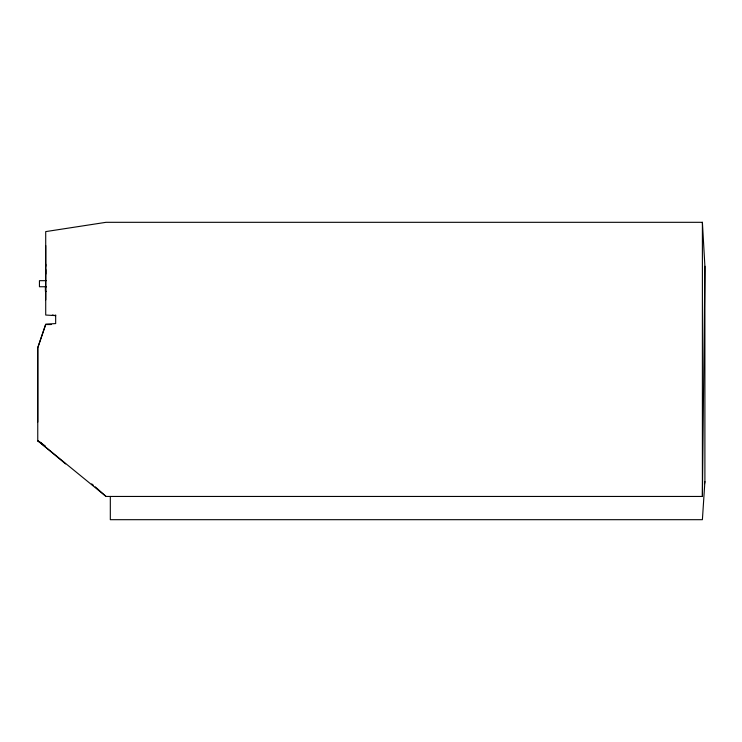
<?xml version="1.0" encoding="UTF-8"?>
<svg xmlns="http://www.w3.org/2000/svg" width="742" height="742" viewBox="0 0 742 742"><rect width="100%" height="100%" fill="white"/><g stroke="black" fill="none" stroke-linecap="round" stroke-linejoin="round"><path stroke-width="1.11" d="M37.759 422.115L37.759 347.766L45.716 324.532L51.244 324.532M55.669 314.942L55.669 323.577L45.716 324.152L37.759 347.766L37.759 440.702L106.041 496.454L702.396 496.454L704.9 266.257L702.396 222.312L106.041 222.312L45.716 231.606L45.716 315.044L55.669 315.619L52.348 315.044M704.9 266.257L704.9 481.567L702.396 519.688L110.317 519.688L110.317 496.454M704.538 483.691L704.9 481.567M45.716 299.944L45.716 245.546M45.781 269.606L45.781 274.067M46.199 280.671L39.447 280.671L39.447 286.746L46.199 286.746M46.106 286.829L45.392 286.829L45.392 291.291L46.106 291.291M65.611 463.926L37.759 440.702L42.248 443.735M37.759 440.702L45.336 446.007M91.693 483.877L93.455 485.342M95.217 486.808L106.041 496.454M45.716 264.133L45.781 266.202M702.396 222.312L702.396 496.454"/></g></svg>
